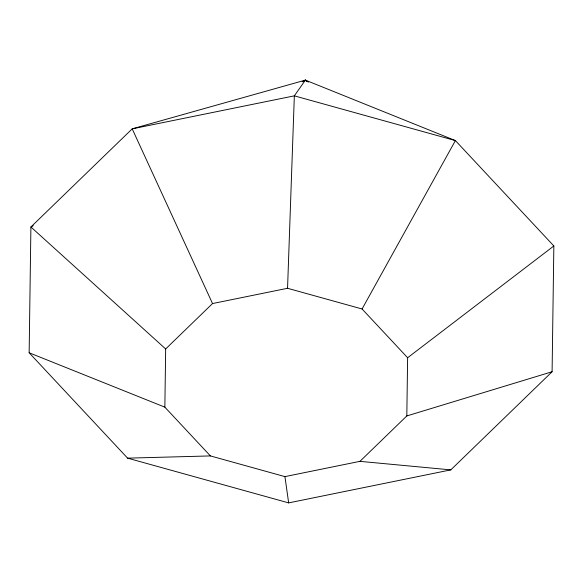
<?xml version="1.0" encoding="UTF-8"?>
<svg xmlns="http://www.w3.org/2000/svg" width="583" height="583" viewBox="0 0 583 583"><rect width="100%" height="100%" fill="white"/><g stroke="black" fill="none" stroke-linecap="round" stroke-linejoin="round"><path stroke-width="0.87" d="M29.15 352.766L30.906 226.984L132.203 128.85L305.375 80.111L455.396 140.583L553.85 245.968L552.094 371.75L450.797 469.883L288.658 502.889L127.604 458.151L29.15 352.766L164.858 407.16L210.405 455.921L284.927 476.617L359.944 461.35L450.797 469.883M164.858 407.16L165.667 348.962L212.533 303.554L287.557 288.286L362.072 308.983L407.626 357.743L406.817 415.941L359.944 461.35M287.557 288.286L294.342 95.845L305.375 80.111L308.407 82.137M362.072 308.983L455.396 140.583L294.342 95.845L132.203 128.85L212.533 303.554M304.086 81.387L305.375 80.111L306.556 81.503M407.626 357.743L553.85 245.968M33.311 225.694L30.906 226.984L165.667 348.962M302.169 81.831L305.375 80.111M406.817 415.941L552.094 371.75M127.604 458.151L210.405 455.921M284.927 476.617L288.658 502.889"/></g></svg>
